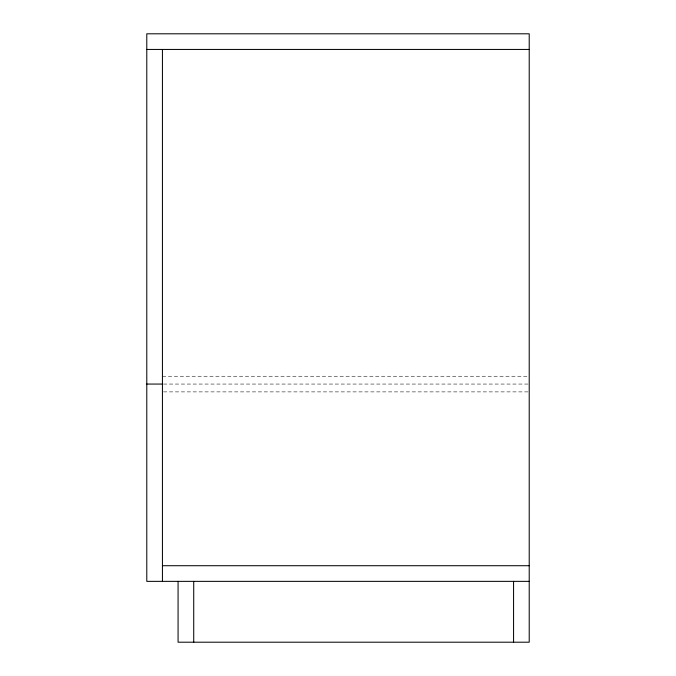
<?xml version="1.0" encoding="UTF-8"?>
<svg xmlns="http://www.w3.org/2000/svg" width="676" height="676" viewBox="0 0 676 676"><rect width="100%" height="100%" fill="white"/><g stroke="black" fill="none" stroke-linecap="round" stroke-linejoin="round"><path stroke-width="0.51" stroke-dasharray="3.38 2.54" d="M162.434 376.245L528.159 376.245M163.491 384.061L528.159 384.061M163.491 391.886L528.159 391.886"/><path stroke-width="1.01" d="M146.785 49.441L529.215 49.441M146.785 384.061L162.434 384.061M162.434 565.719L529.215 565.719M529.215 581.36L146.785 581.36L146.785 33.8L529.215 33.8L529.215 642.2L178.075 642.2L178.075 581.36M513.566 581.36L513.566 642.2M193.725 581.36L193.725 642.2M162.434 49.441L162.434 581.36"/></g></svg>
